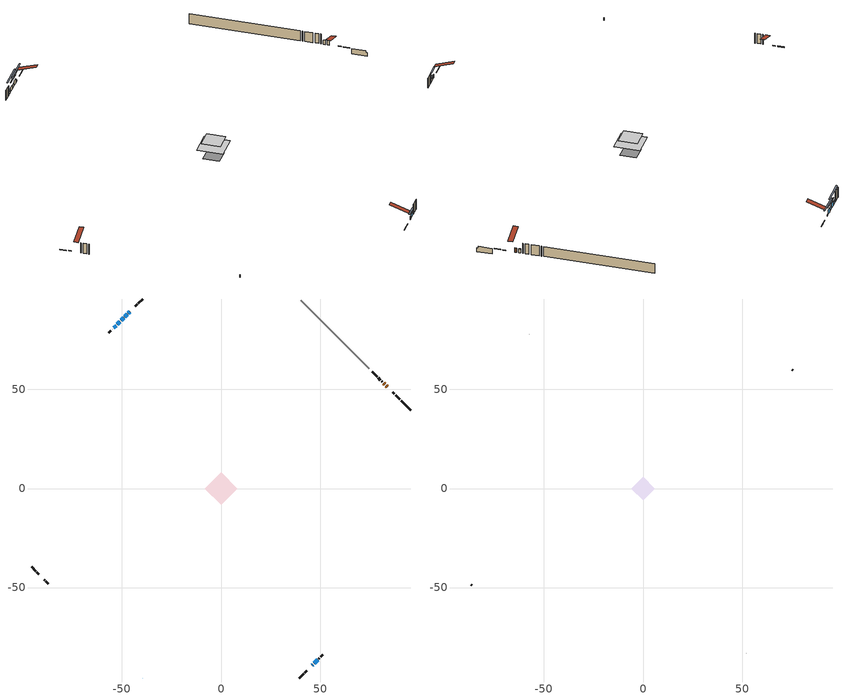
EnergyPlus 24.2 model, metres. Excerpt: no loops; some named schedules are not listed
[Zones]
conditioned space
 floor othersidecoefficients (Floor1 construction): -2.55,0 0,2.55 2.55,0 0,-2.55 z1.8
 floor adiabatic (AdiabaticFloorConstruction): -8.18,0 0,8.18 8.18,0 0,-8.18 z4.24
 floor foundation (Slab1 construction): -5.24,0 0,5.24 5.24,0 0,-5.24 z-0.88
 wall outside (RimJoist1 construction): 39.63,-95.68 41.67,-93.64 / -95.68,-39.63 -93.64,-41.67 / -39.63,95.68 -41.67,93.64 / 90.28,45.03 88.24,47.07 z1.8:2.1
 wall outside (RimJoist2 construction): 42.33,-92.98 43.22,-92.09 / -92.98,-42.33 -92.09,-43.22 / -42.33,92.98 -43.22,92.09 / 87.58,47.73 86.69,48.62 z1.8:2.1
 wall outside (AdiabaticWallConstruction 1): 83.83,51.47 83.31,52 z1.8:3.83
 wall outside (AdiabaticWallConstruction): -39.63,-95.68 -39.42,-95.68 z1.8:3.02; -46.07,89.23 -46.72,88.59 z1.8:2.41; -47.38,87.93 -48.53,86.78 z1.8:3.88; -49.18,86.12 -50.48,84.83 z1.8:3.45; -51.13,84.17 -52.36,82.95 z1.8:3.99; 46.07,-89.23 46.36,-88.94 z1.8:3.38; -53.01,82.3 -54.14,81.16 z1.8:3.07; 47.02,-88.29 48.82,-86.49 z1.8:3.27
 wall outside (Wall1 construction): 49.47,-85.83 49.68,-85.63 / -89.23,-46.07 -89.03,-46.28 / -54.8,80.51 -55.01,80.3 / 81.39,53.92 81.19,54.12 z1.8:6.68
 wall outside (Wall2 construction): 50.34,-84.97 51.4,-83.9 / -88.37,-46.94 -87.3,-48 / -55.66,79.64 -56.73,78.58 / 80.53,54.78 79.46,55.85 z1.8:6.68
 wall foundation (FoundationWall1 construction): 90.93,44.37,-0.88 90.93,44.37,1.8 95.2,40.1,1.8 95.2,40.1,0.97 95.68,39.63,0.97 95.68,39.63,-0.88
 wall othersidecoefficients (AdiabaticWallConstruction 1): 82.66,52.65 82.05,53.26 z1.8:3.83
 wall othersidecoefficients (Wall3 construction): 78.8,56.5 76.25,59.05 z1.8:6.68
 wall adiabatic (Wall5 construction): 74.8,60.51 40.29,95.02 z1.8:6.68
 window (WindowConstruction 6): -39.63,-95.68 -39.43,-95.68 z1.8:3.02
 window (WindowConstruction 7): -46.07,89.23 -46.72,88.59 z1.8:2.41
 window (WindowConstruction): -47.38,87.93 -48.53,86.78 z1.8:3.88
 window (WindowConstruction 1): -49.18,86.12 -50.48,84.83 z1.8:3.45
 window (WindowConstruction 2): -51.13,84.17 -52.36,82.95 z1.8:3.99
 window (WindowConstruction 3): 46.07,-89.23 46.36,-88.94 z1.8:3.38
 window (WindowConstruction 4): -53.01,82.3 -54.14,81.16 z1.8:3.07
 window (WindowConstruction 5): 47.02,-88.29 48.82,-86.49 z1.8:3.27
 door (Door): 83.83,51.47 83.31,51.99 z1.8:3.83
 door inside (Door 1): 82.66,52.65 82.05,53.26 z1.8:3.83
 ceiling adiabatic (AdiabaticFloorConstruction): 0,-8.18 8.18,0 0,8.18 -8.18,0 z4.24
attic - vented
 floor to conditioned space (Floor2 construction Reversed): -6.01,0 0,6.01 6.01,0 0,-6.01 z6.68
 wall outside (Wall4 construction): 52.06,-83.25 52.2,-83.1 / -86.65,-48.66 -86.5,-48.8 / -57.39,77.92 -57.53,77.78 / 75.6,59.71 75.45,59.85 z1.8:6.68
 roof outside (Roof1 construction): 45.42,-89.89,6.68 39.56,-84.04,9.44 38.02,-85.58,9.44 43.87,-91.43,6.68; -89.89,-45.42,6.68 -84.04,-39.56,9.44 -85.58,-38.02,9.44 -91.43,-43.87,6.68; -45.42,89.89,6.68 -39.56,84.04,9.44 -38.02,85.58,9.44 -43.87,91.43,6.68; 84.49,50.82,6.68 78.64,44.96,9.44 80.18,43.42,9.44 86.03,49.28,6.68
shading: -50.21,85.1 -42.59,92.72 -42.88,93.01 -50.5,85.39 z7.34; -50.29,85.02 -45.62,89.69 -45.91,89.98 -50.58,85.31 z6.37; -52.24,83.07 -47.42,87.89 -47.71,88.18 -52.53,83.36 z5.94; -55.84,79.47 -47.65,87.66 -47.94,87.95 -56.13,79.76 z8.91; 48.12,-87.18 44.31,-90.99 44.6,-91.29 48.41,-87.47 z5.87; -54.29,81.02 -52.87,82.44 -53.16,82.73 -54.58,81.31 z3.27; 48.96,-86.35 46.88,-88.43 47.17,-88.72 49.25,-86.64 z3.47
[Building]
Building 1: Terrain=Suburbs
[Site:Location]
Toronto City Centre_ON: Latitude {deg}=43.63; Longitude {deg}=-79.39; Time Zone {hr}=-5; Elevation {m}=77; Keep Site Location Information=Yes
[Site:GroundTemperature:Shallow]
5.01852, 3.26908, 3.12898, 3.95918, 7.29196, 10.6092, 13.4851, 15.3069, 15.4617, 13.9799, 11.1774, 7.9619
[Site:WaterMainsTemperature]
Calculation Method=Schedule; Temperature Schedule=mains temperature schedule
[Material] Roughness=Rough; Thermal Absorptance=0.9
Name | Thickness {m} | Conductivity {W/m-K} | Density {kg/m3} | Specific Heat {J/kg-K} | Solar Absorptance | Visible Absorptance
asphalt or fiberglass shingles | 0.00635 | 0.162714 | 1121.4 | 1465.45 | 0.4 | 0.4
ceiling loosefill ins | 0.169333 | 0.0480833 | 16.02 | 1046.75 | 0.7 | 0.7
ceiling stud and cavity | 0.1397 | 0.140171 | 65.682 | 1177.47 | 0.7 | 0.7
concrete 4.0 in. | 0.1016 | 1.803125 | 2242.8 | 837.4 | 0.7 | 0.7
concrete 8.0 in. | 0.2032 | 1.803125 | 2242.8 | 837.4 | 0.7 | 0.7
door material | 0.04445 | 0.0451087 | 512.64 | 1214.23 | 0.7 | 0.7
door material 1 | 0.04445 | 0.0493698 | 512.64 | 1214.23 | 0.7 | 0.7
exterior vertical ins | 0.0221222 | 0.029427 | 32.04 | 1214.23 | 0.7 | 0.7
floor covering | 0.0127 | 0.0433444 | 54.468 | 1339.84 | 0.6 | 0.6
floor rigid ins; rim joist rigid ins; wall rigid ins | 0.051816 | 0.029427 | 32.04 | 1214.23 | 0.7 | 0.7
floor rigid ins 1; wall rigid ins 2 | 0.512978 | 0.029427 | 32.04 | 1214.23 | 0.7 | 0.7
floor stud and cavity | 0.1397 | 0.0953694 | 92.3553 | 1139.71 | 0.7 | 0.7
floor stud and cavity 1 | 0.1397 | 1.75129 | 37.0049 | 1207.88 | 0.7 | 0.7
furniture material conditioned space 1 | 0.1524 | 0.115458 | 640.8 | 1214.23 | 0.6 | 0.6
gypsum board | 0.0127 | 0.160291 | 801 | 837.4 | 0.6 | 0.6
gypsum board 1 | 0.0127 | 0.160291 | 801 | 837.4 | 0.7 | 0.7
osb sheathing 0.5 in. | 0.0127 | 0.115458 | 512.64 | 1214.23 | 0.7 | 0.7
osb sheathing 0.75 in. | 0.01905 | 0.115458 | 512.64 | 1214.23 | 0.7 | 0.7
osb sheathing 2.0 in. | 0.0508 | 0.115458 | 512.64 | 1214.23 | 0.7 | 0.7
rim joist stud and cavity | 0.0508 | 0.035417 | 125.044 | 1163.47 | 0.6 | 0.6
rim joist stud and cavity 1 | 0.0508 | 0.337112 | 125.044 | 1163.47 | 0.6 | 0.6
slab rigid ins | 0.00186538 | 0.029427 | 32.04 | 1214.23 | 0.7 | 0.7
wall rigid ins 1 | 0.051816 | 0.029427 | 32.04 | 1214.23 | 0.4 | 0.4
wall stud and cavity | 0.1397 | 0.202915 | 139.0536 | 1170.24 | 0.7 | 0.7
wall stud and cavity 1 | 0.1397 | 0.178291 | 139.0536 | 1170.24 | 0.7 | 0.7
wall stud and cavity 2 | 0.1397 | 0.259668 | 139.0536 | 1170.24 | 0.7 | 0.7
wall stud and cavity 3 | 0.0889 | 6.9971 | 50.32683 | 1063.81 | 0.6 | 0.6
wall stud and cavity 4 | 0.1397 | 0.147595 | 139.0536 | 1170.24 | 0.7 | 0.7
wall stud and cavity 5 | 0.0889 | 0.380278 | 52.3479 | 1209.89 | 0.7 | 0.7
wall stud and cavity 6 | 0.0889 | 0.391764 | 83.0341 | 1211.67 | 0.7 | 0.7
wood siding | 0.0254 | 0.102417 | 544.68 | 1172.36 | 0.4 | 0.4
wood siding 1 | 0.00254 | 0.102417 | 544.68 | 1172.36 | 0.4 | 0.4
wood siding 2; wood siding 3; wood siding 4 | 0.0254 | 0.102417 | 544.68 | 1172.36 | 0.7 | 0.7
[WindowMaterial:SimpleGlazingSystem]
Name | U-Factor {W/m2-K} | Solar Heat Gain Coefficient
WindowMaterial | 3.3909 | 0.72
WindowMaterial 1 | 2.89067 | 0.69
WindowMaterial 2 | 4.19434 | 0.68
WindowMaterial 3 | 3.32958 | 0.45
WindowMaterial 4 | 2.907136 | 0.68
WindowMaterial 5 | 2.909975 | 0.68
WindowMaterial 6 | 3.30005 | 0.54
WindowMaterial 7 | 2.97868 | 0.61
[Construction]
AdiabaticFloorConstruction: floor stud and cavity 1, floor rigid ins 1, osb sheathing 0.75 in., floor covering
AdiabaticWallConstruction: wood siding 3, wall rigid ins 2, wall stud and cavity 5, gypsum board
AdiabaticWallConstruction 1: wood siding 4, wall rigid ins 2, wall stud and cavity 5, gypsum board
Door: door material
Door 1: door material 1
Floor1 construction: floor stud and cavity, floor rigid ins, osb sheathing 0.75 in., floor covering
Floor2 construction Reversed: gypsum board, ceiling stud and cavity, ceiling loosefill ins
FoundationWall1 construction: concrete 8.0 in., gypsum board 1
furniture construction conditioned space 1: furniture material conditioned space 1
PartitionWallConstruction: gypsum board, wall stud and cavity 6, gypsum board
RimJoist1 construction: wood siding 2, rim joist rigid ins, osb sheathing 2.0 in., rim joist stud and cavity
RimJoist2 construction: wood siding 2, rim joist rigid ins, osb sheathing 2.0 in., rim joist stud and cavity 1
Roof1 construction: asphalt or fiberglass shingles
Slab1 construction: slab rigid ins, concrete 4.0 in.
Wall1 construction: wood siding, wall rigid ins, osb sheathing 0.5 in., wall stud and cavity, gypsum board
Wall2 construction: wood siding, wall rigid ins, osb sheathing 0.5 in., wall stud and cavity 1, gypsum board
Wall3 construction: wall rigid ins 1, osb sheathing 0.5 in., wall stud and cavity 2, gypsum board
Wall4 construction: wood siding 1, wall stud and cavity 3
Wall5 construction: wall rigid ins 1, osb sheathing 0.5 in., wall stud and cavity 4, gypsum board
WindowConstruction: WindowMaterial
WindowConstruction 1: WindowMaterial 1
WindowConstruction 2: WindowMaterial 2
WindowConstruction 3: WindowMaterial 3
WindowConstruction 4: WindowMaterial 4
WindowConstruction 5: WindowMaterial 5
WindowConstruction 6: WindowMaterial 6
WindowConstruction 7: WindowMaterial 7
[Zone] Multiplier=1; Part of Total Floor Area=Yes
Name | Volume {m3}
attic - vented | 32.3605
conditioned space | 488.8
[Space]
Name | Zone | Volume {m3}
attic - vented 1 | attic - vented | 32.3605
conditioned space 1 | conditioned space | 488.8
[ZoneInfiltration:EffectiveLeakageArea]
infil attic - vented 1: Zone or Space=attic - vented 1; Schedule=Always On Discrete; Effective Air Leakage Area {cm2}=3041.68; Stack Coefficient=0.000531014; Wind Coefficient=1.55694e-05
[ZoneMixing]
whole house fan mix: Zone or Space=attic - vented; Schedule=Always On Continuous; Design Flow Rate Calculation Method=Flow/Zone; Design Flow Rate {m3/s}=0; Source Zone or Space=conditioned space
[SurfaceProperty:OtherSideCoefficients]
other non-freezing space: Combined Convective/Radiative Film Coefficient {W/m2-K}=8.35; Constant Temperature Coefficient=1; External Dry-Bulb Temperature Coefficient=0; Ground Temperature Coefficient=0; Wind Speed Coefficient=0; Zone Air Temperature Coefficient=0; Constant Temperature Schedule=other non-freezing space; Previous Other Side Temperature Coefficient=0
[SurfaceProperty:ExposedFoundationPerimeter]
Slab1: Exposed Perimeter Calculation Method=TotalExposedPerimeter; Total Exposed Perimeter {m}=6.70901
[InternalMass] Zone or ZoneList=conditioned space; Space or SpaceList=conditioned space 1
Name | Construction | Surface Area {m2}
furniture mass conditioned space 1 | furniture construction conditioned space 1 | 80.6159
partition wall mass | PartitionWallConstruction | 201.54
[Lights]
interior lighting: Zone or ZoneList or Space or SpaceList=conditioned space 1; Schedule=interior lighting schedule; Design Level Calculation Method=LightingLevel; Lighting Level {W}=343.2; Return Air Fraction=0; Fraction Radiant=0.6; Fraction Visible=0.2; Fraction Replaceable=1
[People]
occupants: Zone or ZoneList or Space or SpaceList=conditioned space 1; Number of People Schedule=occupants schedule; Number of People Calculation Method=People; Number of People=3; Fraction Radiant=0.314171; Sensible Heat Fraction=0.56303; Activity Level Schedule=occupants activity schedule; Carbon Dioxide Generation Rate {m3/s-W}=0; Enable ASHRAE 55 Comfort Warnings=No; Mean Radiant Temperature Calculation Type=EnclosureAveraged
[ElectricEquipment] Zone or ZoneList or Space or SpaceList=conditioned space 1; Design Level Calculation Method=EquipmentLevel
Name | Schedule | Design Level {W} | Fraction Latent | Fraction Radiant | Fraction Lost
clothes dryer | clothes dryer schedule | 140.772 | 0.015 | 0.081 | 0.85
clothes washer | clothes washer schedule | 32.1985 | 0.03 | 0.162 | 0.7
cooking range | cooking range schedule | 208.969 | 0.08 | 0.432 | 0.2
dishwasher | dishwasher schedule | 66.8632 | 0.3 | 0.18 | 0.4
fridge | fridge schedule | 72.9452 | 0 | 0.6 | 0
mech vent bath fan 0 | mech vent bath fan 0 schedule | 50.2 | 0 | 0 | 1
mech vent bath fan 1 | mech vent bath fan 1 schedule | 50.2 | 0 | 0 | 1
mech vent house fan | mech vent house fan schedule | 0 | 0 | 0 | 1
mech vent house fan cfis | mech vent house fan cfis schedule | 0 | 0 | 0 | 0
mech vent range fan 0 | mech vent range fan 0 schedule | 57 | 0 | 0 | 1
misc plug loads | misc plug loads schedule | 494.7 | 0.045 | 0.513 | 0.1
whole house fan | Always On Discrete | 0 | 0 | 0 | 1
[OtherEquipment] Zone or ZoneList or Space or SpaceList=conditioned space 1; Design Level Calculation Method=EquipmentLevel
Name | Fuel Type | Schedule | Design Level {W} | Fraction Latent | Fraction Radiant | Fraction Lost
clothes dryer 1 | Electricity | clothes dryer schedule | 0 | 0.015 | 0.081 | 0.85
cooking range 1 | Electricity | cooking range schedule | 0 | 0.08 | 0.432 | 0.2
general water use latent | None | general water use schedule | 59.3978 | 1 | 0 | 0
general water use sensible | None | general water use schedule | -58.539 | 0 | 0.6 | 0
mech vent house fan latent load | None | Always On Discrete | 0 | 1 | 0 | 0
mech vent house fan sensible load | None | Always On Discrete | 0 | 0 | 0 | 0
water heater energy adjustment1 | NaturalGas | Always On Discrete | 0.01 | 0 | 0 | 1
[ZoneInfiltration:DesignFlowRate] Zone or ZoneList or Space or SpaceList=conditioned space 1; Schedule=Always On Discrete; Design Flow Rate Calculation Method=Flow/Zone; Design Flow Rate {m3/s}=0
infil flow; natural vent flow; whole house fan flow
[Foundation:Kiva]
Foundation Kiva 1: Initial Indoor Air Temperature {C}=18; Wall Height Above Grade {m}=1.80003; Wall Depth Below Slab {m}=0.2032; Custom Block Material Name 1=exterior vertical ins; Custom Block Depth 1 {m}=2.68001; Custom Block X Position 1 {m}=0.2159; Custom Block Z Position 1 {m}=0
[Foundation:Kiva:Settings]
Soil Conductivity {W/m-K}=0.849921; Soil Density {kg/m3}=1842.3; Soil Specific Heat {J/kg-K}=418.7; Ground Solar Absorptivity=0.9; Ground Thermal Absorptivity=0.9; Ground Surface Roughness {m}=0.03; Far-Field Width {m}=40; Deep-Ground Boundary Condition=ZeroFlux; Deep-Ground Depth {m}=40; Minimum Cell Dimension {m}=0.2; Maximum Cell Growth Coefficient=3; Simulation Timestep=Timestep
[Exterior:Lights]
exterior lighting: Schedule=exterior lighting schedule; Design Level {W}=75.6
[Schedule:Constant]
Name | Hourly Value
Always On Continuous; mech vent house fan schedule; mech vent house fan cfis schedule; Always On Discrete | 1
other non-freezing space; fridge schedule | 0
occupants activity schedule | 117.228
[Schedule:Week:Daily]
interior lighting schedule Week Rule - Jan1-Jan27: interior lighting schedule day, interior lighting schedule day, interior lighting schedule day, interior lighting schedule day, interior lighting schedule day, interior lighting schedule day, interior lighting schedule day, interior lighting schedule default day, interior lighting schedule default day, interior lighting schedule default day, interior lighting schedule default day, interior lighting schedule default day
interior lighting schedule Week Rule - Jan28-Feb3: interior lighting schedule day, interior lighting schedule day, interior lighting schedule day, interior lighting schedule day, interior lighting schedule day 1, interior lighting schedule day 1, interior lighting schedule day 1, interior lighting schedule default day, interior lighting schedule default day, interior lighting schedule default day, interior lighting schedule default day, interior lighting schedule default day
interior lighting schedule Week Rule - Feb4-Feb24: interior lighting schedule day 1, interior lighting schedule day 1, interior lighting schedule day 1, interior lighting schedule day 1, interior lighting schedule day 1, interior lighting schedule day 1, interior lighting schedule day 1, interior lighting schedule default day, interior lighting schedule default day, interior lighting schedule default day, interior lighting schedule default day, interior lighting schedule default day
interior lighting schedule Week Rule - Feb25-Mar3: interior lighting schedule day 1, interior lighting schedule day 1, interior lighting schedule day 1, interior lighting schedule day 1, interior lighting schedule day 2, interior lighting schedule day 2, interior lighting schedule day 2, interior lighting schedule default day, interior lighting schedule default day, interior lighting schedule default day, interior lighting schedule default day, interior lighting schedule default day
interior lighting schedule Week Rule - Mar4-Mar31: interior lighting schedule day 2, interior lighting schedule day 2, interior lighting schedule day 2, interior lighting schedule day 2, interior lighting schedule day 2, interior lighting schedule day 2, interior lighting schedule day 2, interior lighting schedule default day, interior lighting schedule default day, interior lighting schedule default day, interior lighting schedule default day, interior lighting schedule default day
interior lighting schedule Week Rule - Apr1-Apr28: interior lighting schedule day 3, interior lighting schedule day 3, interior lighting schedule day 3, interior lighting schedule day 3, interior lighting schedule day 3, interior lighting schedule day 3, interior lighting schedule day 3, interior lighting schedule default day, interior lighting schedule default day, interior lighting schedule default day, interior lighting schedule default day, interior lighting schedule default day
interior lighting schedule Week Rule - Apr29-May5: interior lighting schedule day 3, interior lighting schedule day 3, interior lighting schedule day 4, interior lighting schedule day 4, interior lighting schedule day 4, interior lighting schedule day 4, interior lighting schedule day 4, interior lighting schedule default day, interior lighting schedule default day, interior lighting schedule default day, interior lighting schedule default day, interior lighting schedule default day
interior lighting schedule Week Rule - May6-May26: interior lighting schedule day 4, interior lighting schedule day 4, interior lighting schedule day 4, interior lighting schedule day 4, interior lighting schedule day 4, interior lighting schedule day 4, interior lighting schedule day 4, interior lighting schedule default day, interior lighting schedule default day, interior lighting schedule default day, interior lighting schedule default day, interior lighting schedule default day
interior lighting schedule Week Rule - May27-Jun2: interior lighting schedule day 4, interior lighting schedule day 4, interior lighting schedule day 4, interior lighting schedule day 4, interior lighting schedule day 4, interior lighting schedule day 5, interior lighting schedule day 5, interior lighting schedule default day, interior lighting schedule default day, interior lighting schedule default day, interior lighting schedule default day, interior lighting schedule default day
interior lighting schedule Week Rule - Jun3-Jun30: interior lighting schedule day 5, interior lighting schedule day 5, interior lighting schedule day 5, interior lighting schedule day 5, interior lighting schedule day 5, interior lighting schedule day 5, interior lighting schedule day 5, interior lighting schedule default day, interior lighting schedule default day, interior lighting schedule default day, interior lighting schedule default day, interior lighting schedule default day
interior lighting schedule Week Rule - Jul1-Jul28: interior lighting schedule day 6, interior lighting schedule day 6, interior lighting schedule day 6, interior lighting schedule day 6, interior lighting schedule day 6, interior lighting schedule day 6, interior lighting schedule day 6, interior lighting schedule default day, interior lighting schedule default day, interior lighting schedule default day, interior lighting schedule default day, interior lighting schedule default day
interior lighting schedule Week Rule - Jul29-Aug4: interior lighting schedule day 6, interior lighting schedule day 6, interior lighting schedule day 6, interior lighting schedule day 7, interior lighting schedule day 7, interior lighting schedule day 7, interior lighting schedule day 7, interior lighting schedule default day, interior lighting schedule default day, interior lighting schedule default day, interior lighting schedule default day, interior lighting schedule default day
interior lighting schedule Week Rule - Aug5-Aug25: interior lighting schedule day 7, interior lighting schedule day 7, interior lighting schedule day 7, interior lighting schedule day 7, interior lighting schedule day 7, interior lighting schedule day 7, interior lighting schedule day 7, interior lighting schedule default day, interior lighting schedule default day, interior lighting schedule default day, interior lighting schedule default day, interior lighting schedule default day
interior lighting schedule Week Rule - Aug26-Sep1: interior lighting schedule day 7, interior lighting schedule day 7, interior lighting schedule day 7, interior lighting schedule day 7, interior lighting schedule day 7, interior lighting schedule day 7, interior lighting schedule day 8, interior lighting schedule default day, interior lighting schedule default day, interior lighting schedule default day, interior lighting schedule default day, interior lighting schedule default day
interior lighting schedule Week Rule - Sep2-Sep29: interior lighting schedule day 8, interior lighting schedule day 8, interior lighting schedule day 8, interior lighting schedule day 8, interior lighting schedule day 8, interior lighting schedule day 8, interior lighting schedule day 8, interior lighting schedule default day, interior lighting schedule default day, interior lighting schedule default day, interior lighting schedule default day, interior lighting schedule default day
interior lighting schedule Week Rule - Sep30-Oct6: interior lighting schedule day 8, interior lighting schedule day 9, interior lighting schedule day 9, interior lighting schedule day 9, interior lighting schedule day 9, interior lighting schedule day 9, interior lighting schedule day 9, interior lighting schedule default day, interior lighting schedule default day, interior lighting schedule default day, interior lighting schedule default day, interior lighting schedule default day
interior lighting schedule Week Rule - Oct7-Oct27: interior lighting schedule day 9, interior lighting schedule day 9, interior lighting schedule day 9, interior lighting schedule day 9, interior lighting schedule day 9, interior lighting schedule day 9, interior lighting schedule day 9, interior lighting schedule default day, interior lighting schedule default day, interior lighting schedule default day, interior lighting schedule default day, interior lighting schedule default day
interior lighting schedule Week Rule - Oct28-Nov3: interior lighting schedule day 9, interior lighting schedule day 9, interior lighting schedule day 9, interior lighting schedule day 9, interior lighting schedule day 10, interior lighting schedule day 10, interior lighting schedule day 10, interior lighting schedule default day, interior lighting schedule default day, interior lighting schedule default day, interior lighting schedule default day, interior lighting schedule default day
interior lighting schedule Week Rule - Nov4-Nov24: interior lighting schedule day 10, interior lighting schedule day 10, interior lighting schedule day 10, interior lighting schedule day 10, interior lighting schedule day 10, interior lighting schedule day 10, interior lighting schedule day 10, interior lighting schedule default day, interior lighting schedule default day, interior lighting schedule default day, interior lighting schedule default day, interior lighting schedule default day
interior lighting schedule Week Rule - Nov25-Dec1: interior lighting schedule day 10, interior lighting schedule day 10, interior lighting schedule day 10, interior lighting schedule day 10, interior lighting schedule day 10, interior lighting schedule day 10, interior lighting schedule day 11, interior lighting schedule default day, interior lighting schedule default day, interior lighting schedule default day, interior lighting schedule default day, interior lighting schedule default day
interior lighting schedule Week Rule - Dec2-Dec31: interior lighting schedule day 11, interior lighting schedule day 11, interior lighting schedule day 11, interior lighting schedule day 11, interior lighting schedule day 11, interior lighting schedule day 11, interior lighting schedule day 11, interior lighting schedule default day, interior lighting schedule default day, interior lighting schedule default day, interior lighting schedule default day, interior lighting schedule default day
occupants schedule Week Rule - Jan1-Dec31: occupants schedule day, occupants schedule day, occupants schedule day, occupants schedule day, occupants schedule day, occupants schedule day, occupants schedule day, occupants schedule default day, occupants schedule default day, occupants schedule default day, occupants schedule default day, occupants schedule default day
clothes dryer schedule Week Rule - Jan1-Dec31: clothes dryer schedule day, clothes dryer schedule day, clothes dryer schedule day, clothes dryer schedule day, clothes dryer schedule day, clothes dryer schedule day, clothes dryer schedule day, clothes dryer schedule default day, clothes dryer schedule default day, clothes dryer schedule default day, clothes dryer schedule default day, clothes dryer schedule default day
clothes washer schedule Week Rule - Jan1-Dec31: clothes washer schedule day, clothes washer schedule day, clothes washer schedule day, clothes washer schedule day, clothes washer schedule day, clothes washer schedule day, clothes washer schedule day, clothes washer schedule default day, clothes washer schedule default day, clothes washer schedule default day, clothes washer schedule default day, clothes washer schedule default day
cooking range schedule Week Rule - Jan1-Dec31: cooking range schedule day, cooking range schedule day, cooking range schedule day, cooking range schedule day, cooking range schedule day, cooking range schedule day, cooking range schedule day, cooking range schedule default day, cooking range schedule default day, cooking range schedule default day, cooking range schedule default day, cooking range schedule default day
dishwasher schedule Week Rule - Jan1-Dec31: dishwasher schedule day, dishwasher schedule day, dishwasher schedule day, dishwasher schedule day, dishwasher schedule day, dishwasher schedule day, dishwasher schedule day, dishwasher schedule default day, dishwasher schedule default day, dishwasher schedule default day, dishwasher schedule default day, dishwasher schedule default day
mech vent bath fan 0 schedule Week Rule - Jan1-Dec31: mech vent bath fan 0 schedule day, mech vent bath fan 0 schedule day, mech vent bath fan 0 schedule day, mech vent bath fan 0 schedule day, mech vent bath fan 0 schedule day, mech vent bath fan 0 schedule day, mech vent bath fan 0 schedule day, mech vent bath fan 0 schedule default day, mech vent bath fan 0 schedule default day, mech vent bath fan 0 schedule default day, mech vent bath fan 0 schedule default day, mech vent bath fan 0 schedule default day
mech vent bath fan 1 schedule Week Rule - Jan1-Dec31: mech vent bath fan 1 schedule day, mech vent bath fan 1 schedule day, mech vent bath fan 1 schedule day, mech vent bath fan 1 schedule day, mech vent bath fan 1 schedule day, mech vent bath fan 1 schedule day, mech vent bath fan 1 schedule day, mech vent bath fan 1 schedule default day, mech vent bath fan 1 schedule default day, mech vent bath fan 1 schedule default day, mech vent bath fan 1 schedule default day, mech vent bath fan 1 schedule default day
mech vent range fan 0 schedule Week Rule - Jan1-Dec31: mech vent range fan 0 schedule day, mech vent range fan 0 schedule day, mech vent range fan 0 schedule day, mech vent range fan 0 schedule day, mech vent range fan 0 schedule day, mech vent range fan 0 schedule day, mech vent range fan 0 schedule day, mech vent range fan 0 schedule default day, mech vent range fan 0 schedule default day, mech vent range fan 0 schedule default day, mech vent range fan 0 schedule default day, mech vent range fan 0 schedule default day
misc plug loads schedule Week Rule - Jan1-Dec31: misc plug loads schedule day, misc plug loads schedule day, misc plug loads schedule day, misc plug loads schedule day, misc plug loads schedule day, misc plug loads schedule day, misc plug loads schedule day, misc plug loads schedule default day, misc plug loads schedule default day, misc plug loads schedule default day, misc plug loads schedule default day, misc plug loads schedule default day
general water use schedule Week Rule - Jan1-Dec31: general water use schedule day, general water use schedule day, general water use schedule day, general water use schedule day, general water use schedule day, general water use schedule day, general water use schedule day, general water use schedule default day, general water use schedule default day, general water use schedule default day, general water use schedule default day, general water use schedule default day
exterior lighting schedule Week Rule - Jan1-Jan27: exterior lighting schedule day, exterior lighting schedule day, exterior lighting schedule day, exterior lighting schedule day, exterior lighting schedule day, exterior lighting schedule day, exterior lighting schedule day, exterior lighting schedule default day, exterior lighting schedule default day, exterior lighting schedule default day, exterior lighting schedule default day, exterior lighting schedule default day
exterior lighting schedule Week Rule - Jan28-Feb3: exterior lighting schedule day, exterior lighting schedule day, exterior lighting schedule day, exterior lighting schedule day, exterior lighting schedule day 1, exterior lighting schedule day 1, exterior lighting schedule day 1, exterior lighting schedule default day, exterior lighting schedule default day, exterior lighting schedule default day, exterior lighting schedule default day, exterior lighting schedule default day
exterior lighting schedule Week Rule - Feb4-Feb24: exterior lighting schedule day 1, exterior lighting schedule day 1, exterior lighting schedule day 1, exterior lighting schedule day 1, exterior lighting schedule day 1, exterior lighting schedule day 1, exterior lighting schedule day 1, exterior lighting schedule default day, exterior lighting schedule default day, exterior lighting schedule default day, exterior lighting schedule default day, exterior lighting schedule default day
exterior lighting schedule Week Rule - Feb25-Mar3: exterior lighting schedule day 1, exterior lighting schedule day 1, exterior lighting schedule day 1, exterior lighting schedule day 1, exterior lighting schedule day 2, exterior lighting schedule day 2, exterior lighting schedule day 2, exterior lighting schedule default day, exterior lighting schedule default day, exterior lighting schedule default day, exterior lighting schedule default day, exterior lighting schedule default day
exterior lighting schedule Week Rule - Mar4-Mar31: exterior lighting schedule day 2, exterior lighting schedule day 2, exterior lighting schedule day 2, exterior lighting schedule day 2, exterior lighting schedule day 2, exterior lighting schedule day 2, exterior lighting schedule day 2, exterior lighting schedule default day, exterior lighting schedule default day, exterior lighting schedule default day, exterior lighting schedule default day, exterior lighting schedule default day
exterior lighting schedule Week Rule - Apr1-Apr28: exterior lighting schedule day 3, exterior lighting schedule day 3, exterior lighting schedule day 3, exterior lighting schedule day 3, exterior lighting schedule day 3, exterior lighting schedule day 3, exterior lighting schedule day 3, exterior lighting schedule default day, exterior lighting schedule default day, exterior lighting schedule default day, exterior lighting schedule default day, exterior lighting schedule default day
exterior lighting schedule Week Rule - Apr29-May5: exterior lighting schedule day 3, exterior lighting schedule day 3, exterior lighting schedule day 4, exterior lighting schedule day 4, exterior lighting schedule day 4, exterior lighting schedule day 4, exterior lighting schedule day 4, exterior lighting schedule default day, exterior lighting schedule default day, exterior lighting schedule default day, exterior lighting schedule default day, exterior lighting schedule default day
exterior lighting schedule Week Rule - May6-May26: exterior lighting schedule day 4, exterior lighting schedule day 4, exterior lighting schedule day 4, exterior lighting schedule day 4, exterior lighting schedule day 4, exterior lighting schedule day 4, exterior lighting schedule day 4, exterior lighting schedule default day, exterior lighting schedule default day, exterior lighting schedule default day, exterior lighting schedule default day, exterior lighting schedule default day
exterior lighting schedule Week Rule - May27-Jun2: exterior lighting schedule day 4, exterior lighting schedule day 4, exterior lighting schedule day 4, exterior lighting schedule day 4, exterior lighting schedule day 4, exterior lighting schedule day 5, exterior lighting schedule day 5, exterior lighting schedule default day, exterior lighting schedule default day, exterior lighting schedule default day, exterior lighting schedule default day, exterior lighting schedule default day
exterior lighting schedule Week Rule - Jun3-Jun30: exterior lighting schedule day 5, exterior lighting schedule day 5, exterior lighting schedule day 5, exterior lighting schedule day 5, exterior lighting schedule day 5, exterior lighting schedule day 5, exterior lighting schedule day 5, exterior lighting schedule default day, exterior lighting schedule default day, exterior lighting schedule default day, exterior lighting schedule default day, exterior lighting schedule default day
exterior lighting schedule Week Rule - Jul1-Jul28: exterior lighting schedule day 6, exterior lighting schedule day 6, exterior lighting schedule day 6, exterior lighting schedule day 6, exterior lighting schedule day 6, exterior lighting schedule day 6, exterior lighting schedule day 6, exterior lighting schedule default day, exterior lighting schedule default day, exterior lighting schedule default day, exterior lighting schedule default day, exterior lighting schedule default day
exterior lighting schedule Week Rule - Jul29-Aug4: exterior lighting schedule day 6, exterior lighting schedule day 6, exterior lighting schedule day 6, exterior lighting schedule day 7, exterior lighting schedule day 7, exterior lighting schedule day 7, exterior lighting schedule day 7, exterior lighting schedule default day, exterior lighting schedule default day, exterior lighting schedule default day, exterior lighting schedule default day, exterior lighting schedule default day
exterior lighting schedule Week Rule - Aug5-Aug25: exterior lighting schedule day 7, exterior lighting schedule day 7, exterior lighting schedule day 7, exterior lighting schedule day 7, exterior lighting schedule day 7, exterior lighting schedule day 7, exterior lighting schedule day 7, exterior lighting schedule default day, exterior lighting schedule default day, exterior lighting schedule default day, exterior lighting schedule default day, exterior lighting schedule default day
[Schedule:Year]
interior lighting schedule: interior lighting schedule Week Rule - Jan1-Jan27, 1, 1, 1, 27, interior lighting schedule Week Rule - Jan28-Feb3, 1, 28, 2, 3, interior lighting schedule Week Rule - Feb4-Feb24, 2, 4, 2, 24, interior lighting schedule Week Rule - Feb25-Mar3, 2, 25, 3, 3, interior lighting schedule Week Rule - Mar4-Mar31, 3, 4, 3, 31, interior lighting schedule Week Rule - Apr1-Apr28, 4, 1, 4, 28, interior lighting schedule Week Rule - Apr29-May5, 4, 29, 5, 5, interior lighting schedule Week Rule - May6-May26, 5, 6, 5, 26, interior lighting schedule Week Rule - May27-Jun2, 5, 27, 6, 2, interior lighting schedule Week Rule - Jun3-Jun30, 6, 3, 6, 30, interior lighting schedule Week Rule - Jul1-Jul28, 7, 1, 7, 28, interior lighting schedule Week Rule - Jul29-Aug4, 7, 29, 8, 4, interior lighting schedule Week Rule - Aug5-Aug25, 8, 5, 8, 25, interior lighting schedule Week Rule - Aug26-Sep1, 8, 26, 9, 1, interior lighting schedule Week Rule - Sep2-Sep29, 9, 2, 9, 29, interior lighting schedule Week Rule - Sep30-Oct6, 9, 30, 10, 6, interior lighting schedule Week Rule - Oct7-Oct27, 10, 7, 10, 27, interior lighting schedule Week Rule - Oct28-Nov3, 10, 28, 11, 3, interior lighting schedule Week Rule - Nov4-Nov24, 11, 4, 11, 24, interior lighting schedule Week Rule - Nov25-Dec1, 11, 25, 12, 1, interior lighting schedule Week Rule - Dec2-Dec31, 12, 2, 12, 31
occupants schedule: occupants schedule Week Rule - Jan1-Dec31, 1, 1, 12, 31
clothes dryer schedule: clothes dryer schedule Week Rule - Jan1-Dec31, 1, 1, 12, 31
clothes washer schedule: clothes washer schedule Week Rule - Jan1-Dec31, 1, 1, 12, 31
cooking range schedule: cooking range schedule Week Rule - Jan1-Dec31, 1, 1, 12, 31
dishwasher schedule: dishwasher schedule Week Rule - Jan1-Dec31, 1, 1, 12, 31
mech vent bath fan 0 schedule: mech vent bath fan 0 schedule Week Rule - Jan1-Dec31, 1, 1, 12, 31
mech vent bath fan 1 schedule: mech vent bath fan 1 schedule Week Rule - Jan1-Dec31, 1, 1, 12, 31
mech vent range fan 0 schedule: mech vent range fan 0 schedule Week Rule - Jan1-Dec31, 1, 1, 12, 31
misc plug loads schedule: misc plug loads schedule Week Rule - Jan1-Dec31, 1, 1, 12, 31
general water use schedule: general water use schedule Week Rule - Jan1-Dec31, 1, 1, 12, 31
exterior lighting schedule: exterior lighting schedule Week Rule - Jan1-Jan27, 1, 1, 1, 27, exterior lighting schedule Week Rule - Jan28-Feb3, 1, 28, 2, 3, exterior lighting schedule Week Rule - Feb4-Feb24, 2, 4, 2, 24, exterior lighting schedule Week Rule - Feb25-Mar3, 2, 25, 3, 3, exterior lighting schedule Week Rule - Mar4-Mar31, 3, 4, 3, 31, exterior lighting schedule Week Rule - Apr1-Apr28, 4, 1, 4, 28, exterior lighting schedule Week Rule - Apr29-May5, 4, 29, 5, 5, exterior lighting schedule Week Rule - May6-May26, 5, 6, 5, 26, exterior lighting schedule Week Rule - May27-Jun2, 5, 27, 6, 2, exterior lighting schedule Week Rule - Jun3-Jun30, 6, 3, 6, 30, exterior lighting schedule Week Rule - Jul1-Jul28, 7, 1, 7, 28, exterior lighting schedule Week Rule - Jul29-Aug4, 7, 29, 8, 4, exterior lighting schedule Week Rule - Aug5-Aug25, 8, 5, 8, 25, exterior lighting schedule Week Rule - Aug26-Sep1, 8, 26, 9, 1, exterior lighting schedule Week Rule - Sep2-Sep29, 9, 2, 9, 29, exterior lighting schedule Week Rule - Sep30-Oct6, 9, 30, 10, 6, exterior lighting schedule Week Rule - Oct7-Oct27, 10, 7, 10, 27, exterior lighting schedule Week Rule - Oct28-Nov3, 10, 28, 11, 3, exterior lighting schedule Week Rule - Nov4-Nov24, 11, 4, 11, 24, exterior lighting schedule Week Rule - Nov25-Dec1, 11, 25, 12, 1, exterior lighting schedule Week Rule - Dec2-Dec31, 12, 2, 12, 31
[Schedule:Compact]
mains temperature schedule: Through: 01/01, For: AllDays, Until: 24:00, 8.80333, Through: 01/02, For: AllDays, Until: 24:00, 8.74333, Through: 01/03, For: AllDays, Until: 24:00, 8.68389, Through: 01/04, For: AllDays, Until: 24:00, 8.62611, Through: 01/05, For: AllDays, Until: 24:00, 8.56944, Through: 01/06, For: AllDays, Until: 24:00, 8.51389, Through: 01/07, For: AllDays, Until: 24:00, 8.45944, Through: 01/08, For: AllDays, Until: 24:00, 8.40611, Through: 01/09, For: AllDays, Until: 24:00, 8.35389, Through: 01/10, For: AllDays, Until: 24:00, 8.30278, Through: 01/11, For: AllDays, Until: 24:00, 8.25333, Through: 01/12, For: AllDays, Until: 24:00, 8.205, Through: 01/13, For: AllDays, Until: 24:00, 8.15778, Through: 01/14, For: AllDays, Until: 24:00, 8.11222, Through: 01/15, For: AllDays, Until: 24:00, 8.06778, Through: 01/16, For: AllDays, Until: 24:00, 8.02444, Through: 01/17, For: AllDays, Until: 24:00, 7.98222, Through: 01/18, For: AllDays, Until: 24:00, 7.94167, Through: 01/19, For: AllDays, Until: 24:00, 7.90222, Through: 01/20, For: AllDays, Until: 24:00, 7.86444, Through: 01/21, For: AllDays, Until: 24:00, 7.82778, Through: 01/22, For: AllDays, Until: 24:00, 7.79278, Through: 01/23, For: AllDays, Until: 24:00, 7.75889, Through: 01/24, For: AllDays, Until: 24:00, 7.72667, Through: 01/25, For: AllDays, Until: 24:00, 7.69556, Through: 01/26, For: AllDays, Until: 24:00, 7.66611, Through: 01/27, For: AllDays, Until: 24:00, 7.63778, Through: 01/28, For: AllDays, Until: 24:00, 7.61111, Through: 01/29, For: AllDays, Until: 24:00, 7.58556, Through: 01/30, For: AllDays, Until: 24:00, 7.56167, Through: 01/31, For: AllDays, Until: 24:00, 7.53944, Through: 02/01, For: AllDays, Until: 24:00, 7.51833, Through: 02/02, For: AllDays, Until: 24:00, 7.49889, Through: 02/03, For: AllDays, Until: 24:00, 7.48111, Through: 02/04, For: AllDays, Until: 24:00, 7.46444, Through: 02/05, For: AllDays, Until: 24:00, 7.44944, Through: 02/06, For: AllDays, Until: 24:00, 7.43556, Through: 02/07, For: AllDays, Until: 24:00, 7.42333, Through: 02/08, For: AllDays, Until: 24:00, 7.41278, Through: 02/09, For: AllDays, Until: 24:00, 7.40389, Through: 02/10, For: AllDays, Until: 24:00, 7.39611, Through: 02/11, For: AllDays, Until: 24:00, 7.39, Through: 02/12, For: AllDays, Until: 24:00, 7.38556, Through: 02/13, For: AllDays, Until: 24:00, 7.38222, Through: 02/14, For: AllDays, Until: 24:00, 7.38056, Through: 02/15, For: AllDays, Until: 24:00, 7.38056, Through: 02/16, For: AllDays, Until: 24:00, 7.38222, Through: 02/17, For: AllDays, Until: 24:00, 7.385, Through: 02/18, For: AllDays, Until: 24:00, 7.38944, Through: 02/19, For: AllDays, Until: 24:00, 7.395, Through: 02/20, For: AllDays, Until: 24:00, 7.40278, Through: 02/21, For: AllDays, Until: 24:00, 7.41167, Through: 02/22, For: AllDays, Until: 24:00, 7.42222, Through: 02/23, For: AllDays, Until: 24:00, 7.43389, Through: 02/24, For: AllDays, Until: 24:00, 7.44722, Through: 02/25, For: AllDays, Until: 24:00, 7.46222, Through: 02/26, For: AllDays, Until: 24:00, 7.47833, Through: 02/27, For: AllDays, Until: 24:00, 7.49611, Through: 02/28, For: AllDays, Until: 24:00, 7.51556, Through: 03/01, For: AllDays, Until: 24:00, 7.53667, Through: 03/02, For: AllDays, Until: 24:00, 7.55889, Through: 03/03, For: AllDays, Until: 24:00, 7.58222, Through: 03/04, For: AllDays, Until: 24:00, 7.60722, Through: 03/05, For: AllDays, Until: 24:00, 7.63389, Through: 03/06, For: AllDays, Until: 24:00, 7.66222, Through: 03/07, For: AllDays, Until: 24:00, 7.69111, Through: 03/08, For: AllDays, Until: 24:00, 7.72222, Through: 03/09, For: AllDays, Until: 24:00, 7.75444, Through: 03/10, For: AllDays, Until: 24:00, 7.78778, Through: 03/11, For: AllDays, Until: 24:00, 7.82278, Through: 03/12, For: AllDays, Until: 24:00, 7.85944, Through: 03/13, For: AllDays, Until: 24:00, 7.89722, Through: 03/14, For: AllDays, Until: 24:00, 7.93611, Through: 03/15, For: AllDays, Until: 24:00, 7.97667, Through: 03/16, For: AllDays, Until: 24:00, 8.01833, Through: 03/17, For: AllDays, Until: 24:00, 8.06167, Through: 03/18, For: AllDays, Until: 24:00, 8.10611, Through: 03/19, For: AllDays, Until: 24:00, 8.15167, Through: 03/20, For: AllDays, Until: 24:00, 8.19833, Through: 03/21, For: AllDays, Until: 24:00, 8.24667, Through: 03/22, For: AllDays, Until: 24:00, 8.29611, Through: 03/23, For: AllDays, Until: 24:00, 8.34667, Through: 03/24, For: AllDays, Until: 24:00, 8.39889, Through: 03/25, For: AllDays, Until: 24:00, 8.45167, Through: 03/26, For: AllDays, Until: 24:00, 8.50611, Through: 03/27, For: AllDays, Until: 24:00, 8.56167, Through: 03/28, For: AllDays, Until: 24:00, 8.61833, Through: 03/29, For: AllDays, Until: 24:00, 8.67611, Through: 03/30, For: AllDays, Until: 24:00, 8.735, Through: 03/31, For: AllDays, Until: 24:00, 8.795, Through: 04/01, For: AllDays, Until: 24:00, 8.85611, Through: 04/02, For: AllDays, Until: 24:00, 8.91833, Through: 04/03, For: AllDays, Until: 24:00, 8.98167, Through: 04/04, For: AllDays, Until: 24:00, 9.04556, Through: 04/05, For: AllDays, Until: 24:00, 9.11111, Through: 04/06, For: AllDays, Until: 24:00, 9.17722, Through: 04/07, For: AllDays, Until: 24:00, 9.24444, Through: 04/08, For: AllDays, Until: 24:00, 9.31222, Through: 04/09, For: AllDays, Until: 24:00, 9.38167, Through: 04/10, For: AllDays, Until: 24:00, 9.45167, Through: 04/11, For: AllDays, Until: 24:00, 9.52222, Through: 04/12, For: AllDays, Until: 24:00, 9.59444, Through: 04/13, For: AllDays, Until: 24:00, 9.66667, Through: 04/14, For: AllDays, Until: 24:00, 9.74, Through: 04/15, For: AllDays, Until: 24:00, 9.81444, Through: 04/16, For: AllDays, Until: 24:00, 9.88944, Through: 04/17, For: AllDays, Until: 24:00, 9.96556, Through: 04/18, For: AllDays, Until: 24:00, 10.0417, Through: 04/19, For: AllDays, Until: 24:00, 10.1189, Through: 04/20, For: AllDays, Until: 24:00, 10.1972, Through: 04/21, For: AllDays, Until: 24:00, 10.2756, Through: 04/22, For: AllDays, Until: 24:00, 10.355, Through: 04/23, For: AllDays, Until: 24:00, 10.435, Through: 04/24, For: AllDays, Until: 24:00, 10.515, Through: 04/25, For: AllDays, Until: 24:00, 10.5961, Through: 04/26, For: AllDays, Until: 24:00, 10.6778, Through: 04/27, For: AllDays, Until: 24:00, 10.76, Through: 04/28, For: AllDays, Until: 24:00, 10.8428, Through: 04/29, For: AllDays, Until: 24:00, 10.9261, Through: 04/30, For: AllDays, Until: 24:00, 11.0094, Through: 05/01, For: AllDays, Until: 24:00, 11.0933, Through: 05/02, For: AllDays, Until: 24:00, 11.1778, Through: 05/03, For: AllDays, Until: 24:00, 11.2628, Through: 05/04, For: AllDays, Until: 24:00, 11.3478, Through: 05/05, For: AllDays, Until: 24:00, 11.4333, Through: 05/06, For: AllDays, Until: 24:00, 11.5189, Through: 05/07, For: AllDays, Until: 24:00, 11.605, Through: 05/08, For: AllDays, Until: 24:00, 11.6917, Through: 05/09, For: AllDays, Until: 24:00, 11.7778, Through: 05/10, For: AllDays, Until: 24:00, 11.865, Through: 05/11, For: AllDays, Until: 24:00, 11.9517, Through: 05/12, For: AllDays, Until: 24:00, 12.0389, Through: 05/13, For: AllDays, Until: 24:00, 12.1261, Through: 05/14, For: AllDays, Until: 24:00, 12.2133, Through: 05/15, For: AllDays, Until: 24:00, 12.3006, Through: 05/16, For: AllDays, Until: 24:00, 12.3883, Through: 05/17, For: AllDays, Until: 24:00, 12.4756, Through: 05/18, For: AllDays, Until: 24:00, 12.5628, Through: 05/19, For: AllDays, Until: 24:00, 12.6506, Through: 05/20, For: AllDays, Until: 24:00, 12.7378, Through: 05/21, For: AllDays, Until: 24:00, 12.825, Through: 05/22, For: AllDays, Until: 24:00, 12.9122, Through: 05/23, For: AllDays, Until: 24:00, 12.9994, Through: 05/24, For: AllDays, Until: 24:00, 13.0861, Through: 05/25, For: AllDays, Until: 24:00, 13.1728, Through: 05/26, For: AllDays, Until: 24:00, 13.2594, Through: 05/27, For: AllDays, Until: 24:00, 13.3456, Through: 05/28, For: AllDays, Until: 24:00, 13.4317, Through: 05/29, For: AllDays, Until: 24:00, 13.5172, Through: 05/30, For: AllDays, Until: 24:00, 13.6028, Through: 05/31, For: AllDays, Until: 24:00, 13.6878, Through: 06/01, For: AllDays, Until: 24:00, 13.7722, Through: 06/02, For: AllDays, Until: 24:00, 13.8567, Through: 06/03, For: AllDays, Until: 24:00, 13.9406, Through: 06/04, For: AllDays, Until: 24:00, 14.0239, Through: 06/05, For: AllDays, Until: 24:00, 14.1067, Through: 06/06, For: AllDays, Until: 24:00, 14.1894, Through: 06/07, For: AllDays, Until: 24:00, 14.2711, Through: 06/08, For: AllDays, Until: 24:00, 14.3528, Through: 06/09, For: AllDays, Until: 24:00, 14.4339, Through: 06/10, For: AllDays, Until: 24:00, 14.5139, Through: 06/11, For: AllDays, Until: 24:00, 14.5939, Through: 06/12, For: AllDays, Until: 24:00, 14.6728, Through: 06/13, For: AllDays, Until: 24:00, 14.7511, Through: 06/14, For: AllDays, Until: 24:00, 14.8289, Through: 06/15, For: AllDays, Until: 24:00, 14.9061, Through: 06/16, For: AllDays, Until: 24:00, 14.9822, Through: 06/17, For: AllDays, Until: 24:00, 15.0578, Through: 06/18, For: AllDays, Until: 24:00, 15.1328, Through: 06/19, For: AllDays, Until: 24:00, 15.2067, Through: 06/20, For: AllDays, Until: 24:00, 15.28, Through: 06/21, For: AllDays, Until: 24:00, 15.3522, Through: 06/22, For: AllDays, Until: 24:00, 15.4239, Through: 06/23, For: AllDays, Until: 24:00, 15.4944, Through: 06/24, For: AllDays, Until: 24:00, 15.5639, Through: 06/25, For: AllDays, Until: 24:00, 15.6328, Through: 06/26, For: AllDays, Until: 24:00, 15.7006, Through: 06/27, For: AllDays, Until: 24:00, 15.7678, Through: 06/28, For: AllDays, Until: 24:00, 15.8333, Through: 06/29, For: AllDays, Until: 24:00, 15.8983, Through: 06/30, For: AllDays, Until: 24:00, 15.9622, Through: 07/01, For: AllDays, Until: 24:00, 16.025, Through: 07/02, For: AllDays, Until: 24:00, 16.0872, Through: 07/03, For: AllDays, Until: 24:00, 16.1478, Through: 07/04, For: AllDays, Until: 24:00, 16.2072, Through: 07/05, For: AllDays, Until: 24:00, 16.2661, Through: 07/06, For: AllDays, Until: 24:00, 16.3233, Through: 07/07, For: AllDays, Until: 24:00, 16.3794, Through: 07/08, For: AllDays, Until: 24:00, 16.435, Through: 07/09, For: AllDays, Until: 24:00, 16.4889, Through: 07/10, For: AllDays, Until: 24:00, 16.5417, Through: 07/11, For: AllDays, Until: 24:00, 16.5928, Through: 07/12, For: AllDays, Until: 24:00, 16.6433, Through: 07/13, For: AllDays, Until: 24:00, 16.6922, Through: 07/14, For: AllDays, Until: 24:00, 16.74, Through: 07/15, For: AllDays, Until: 24:00, 16.7867, Through: 07/16, For: AllDays, Until: 24:00, 16.8322, Through: 07/17, For: AllDays, Until: 24:00, 16.8761, Through: 07/18, For: AllDays, Until: 24:00, 16.9189, Through: 07/19, For: AllDays, Until: 24:00, 16.96, Through: 07/20, For: AllDays, Until: 24:00, 17, Through: 07/21, For: AllDays, Until: 24:00, 17.0389, Through: 07/22, For: AllDays, Until: 24:00, 17.0761, Through: 07/23, For: AllDays, Until: 24:00, 17.1122, Through: 07/24, For: AllDays, Until: 24:00, 17.1467, Through: 07/25, For: AllDays, Until: 24:00, 17.18, Through: 07/26, For: AllDays, Until: 24:00, 17.2117, Through: 07/27, For: AllDays, Until: 24:00, 17.2422, Through: 07/28, For: AllDays, Until: 24:00, 17.2711, Through: 07/29, For: AllDays, Until: 24:00, 17.2983, Through: 07/30, For: AllDays, Until: 24:00, 17.3244, Through: 07/31, For: AllDays, Until: 24:00, 17.3494, Through: 08/01, For: AllDays, Until: 24:00, 17.3728, Through: 08/02, For: AllDays, Until: 24:00, 17.3944, Through: 08/03, For: AllDays, Until: 24:00, 17.4144, Through: 08/04, For: AllDays, Until: 24:00, 17.4333, Through: 08/05, For: AllDays, Until: 24:00, 17.4506, Through: 08/06, For: AllDays, Until: 24:00, 17.4667, Through: 08/07, For: AllDays, Until: 24:00, 17.4811, Through: 08/08, For: AllDays, Until: 24:00, 17.4939, Through: 08/09, For: AllDays, Until: 24:00, 17.5056, Through: 08/10, For: AllDays, Until: 24:00, 17.5156, Through: 08/11, For: AllDays, Until: 24:00, 17.5239, Through: 08/12, For: AllDays, Until: 24:00, 17.5311, Through: 08/13, For: AllDays, Until: 24:00, 17.5361, Through: 08/14, For: AllDays, Until: 24:00, 17.54, Through: 08/15, For: AllDays, Until: 24:00, 17.5428, Through: 08/16, For: AllDays, Until: 24:00, 17.5439, Through: 08/17, For: AllDays, Until: 24:00, 17.5433, Through: 08/18, For: AllDays, Until: 24:00, 17.5411, Through: 08/19, For: AllDays, Until: 24:00, 17.5372, Through: 08/20, For: AllDays, Until: 24:00, 17.5322, Through: 08/21, For: AllDays, Until: 24:00, 17.5256, Through: 08/22, For: AllDays, Until: 24:00, 17.5178, Through: 08/23, For: AllDays, Until: 24:00, 17.5083, Through: 08/24, For: AllDays, Until: 24:00, 17.4972, Through: 08/25, For: AllDays, Until: 24:00, 17.4844, Through: 08/26, For: AllDays, Until: 24:00, 17.4706, Through: 08/27, For: AllDays, Until: 24:00, 17.455, Through: 08/28, For: AllDays, Until: 24:00, 17.4378, Through: 08/29, For: AllDays, Until: 24:00, 17.4194, Through: 08/30, For: AllDays, Until: 24:00, 17.3994, Through: 08/31, For: AllDays, Until: 24:00, 17.3778, Through: 09/01, For: AllDays, Until: 24:00, 17.355, Through: 09/02, For: AllDays, Until: 24:00, 17.3311, Through: 09/03, For: AllDays, Until: 24:00, 17.305, Through: 09/04, For: AllDays, Until: 24:00, 17.2778, Through: 09/05, For: AllDays, Until: 24:00, 17.2494, Through: 09/06, For: AllDays, Until: 24:00, 17.2194, Through: 09/07, For: AllDays, Until: 24:00, 17.1878, Through: 09/08, For: AllDays, Until: 24:00, 17.155, Through: 09/09, For: AllDays, Until: 24:00, 17.1206, Through: 09/10, For: AllDays, Until: 24:00, 17.085, Through: 09/11, For: AllDays, Until: 24:00, 17.0483, Through: 09/12, For: AllDays, Until: 24:00, 17.01, Through: 09/13, For: AllDays, Until: 24:00, 16.97, Through: 09/14, For: AllDays, Until: 24:00, 16.9289, Through: 09/15, For: AllDays, Until: 24:00, 16.8867, Through: 09/16, For: AllDays, Until: 24:00, 16.8428, Through: 09/17, For: AllDays, Until: 24:00, 16.7983, Through: 09/18, For: AllDays, Until: 24:00, 16.7517, Through: 09/19, For: AllDays, Until: 24:00, 16.7044, Through: 09/20, For: AllDays, Until: 24:00, 16.6556, Through: 09/21, For: AllDays, Until: 24:00, 16.6056, Through: 09/22, For: AllDays, Until: 24:00, 16.5544, Through: 09/23, For: AllDays, Until: 24:00, 16.5017, Through: 09/24, For: AllDays, Until: 24:00, 16.4483, Through: 09/25, For: AllDays, Until: 24:00, 16.3933, Through: 09/26, For: AllDays, Until: 24:00, 16.3372, Through: 09/27, For: AllDays, Until: 24:00, 16.2806, Through: 09/28, For: AllDays, Until: 24:00, 16.2222, Through: 09/29, For: AllDays, Until: 24:00, 16.1628, Through: 09/30, For: AllDays, Until: 24:00, 16.1022, Through: 10/01, For: AllDays, Until: 24:00, 16.0406, Through: 10/02, For: AllDays, Until: 24:00, 15.9778, Through: 10/03, For: AllDays, Until: 24:00, 15.9144, Through: 10/04, For: AllDays, Until: 24:00, 15.8494, Through: 10/05, For: AllDays, Until: 24:00, 15.7839, Through: 10/06, For: AllDays, Until: 24:00, 15.7172, Through: 10/07, For: AllDays, Until: 24:00, 15.6494, Through: 10/08, For: AllDays, Until: 24:00, 15.5811, Through: 10/09, For: AllDays, Until: 24:00, 15.5117, Through: 10/10, For: AllDays, Until: 24:00, 15.4411, Through: 10/11, For: AllDays, Until: 24:00, 15.37, Through: 10/12, For: AllDays, Until: 24:00, 15.2978, Through: 10/13, For: AllDays, Until: 24:00, 15.225, Through: 10/14, For: AllDays, Until: 24:00, 15.1511, Through: 10/15, For: AllDays, Until: 24:00, 15.0767, Through: 10/16, For: AllDays, Until: 24:00, 15.0011, Through: 10/17, For: AllDays, Until: 24:00, 14.925, Through: 10/18, For: AllDays, Until: 24:00, 14.8483, Through: 10/19, For: AllDays, Until: 24:00, 14.7706, Through: 10/20, For: AllDays, Until: 24:00, 14.6922, Through: 10/21, For: AllDays, Until: 24:00, 14.6133, Through: 10/22, For: AllDays, Until: 24:00, 14.5339, Through: 10/23, For: AllDays, Until: 24:00, 14.4539, Through: 10/24, For: AllDays, Until: 24:00, 14.3728, Through: 10/25, For: AllDays, Until: 24:00, 14.2917, Through: 10/26, For: AllDays, Until: 24:00, 14.21, Through: 10/27, For: AllDays, Until: 24:00, 14.1272, Through: 10/28, For: AllDays, Until: 24:00, 14.0444, Through: 10/29, For: AllDays, Until: 24:00, 13.9611, Through: 10/30, For: AllDays, Until: 24:00, 13.8772, Through: 10/31, For: AllDays, Until: 24:00, 13.7933, Through: 11/01, For: AllDays, Until: 24:00, 13.7089, Through: 11/02, For: AllDays, Until: 24:00, 13.6239, Through: 11/03, For: AllDays, Until: 24:00, 13.5383, Through: 11/04, For: AllDays, Until: 24:00, 13.4528, Through: 11/05, For: AllDays, Until: 24:00, 13.3667, Through: 11/06, For: AllDays, Until: 24:00, 13.2806, Through: 11/07, For: AllDays, Until: 24:00, 13.1944, Through: 11/08, For: AllDays, Until: 24:00, 13.1078, Through: 11/09, For: AllDays, Until: 24:00, 13.0206, Through: 11/10, For: AllDays, Until: 24:00, 12.9339, Through: 11/11, For: AllDays, Until: 24:00, 12.8467, Through: 11/12, For: AllDays, Until: 24:00, 12.7594, Through: 11/13, For: AllDays, Until: 24:00, 12.6722, Through: 11/14, For: AllDays, Until: 24:00, 12.5844, Through: 11/15, For: AllDays, Until: 24:00, 12.4972, Through: 11/16, For: AllDays, Until: 24:00, 12.41, Through: 11/17, For: AllDays, Until: 24:00, 12.3222, Through: 11/18, For: AllDays, Until: 24:00, 12.235, Through: 11/19, For: AllDays, Until: 24:00, 12.1478, Through: 11/20, For: AllDays, Until: 24:00, 12.0606, Through: 11/21, For: AllDays, Until: 24:00, 11.9733, Through: 11/22, For: AllDays, Until: 24:00, 11.8861, Through: 11/23, For: AllDays, Until: 24:00, 11.7994, Through: 11/24, For: AllDays, Until: 24:00, 11.7128, Through: 11/25, For: AllDays, Until: 24:00, 11.6267, Through: 11/26, For: AllDays, Until: 24:00, 11.5406, Through: 11/27, For: AllDays, Until: 24:00, 11.4544, Through: 11/28, For: AllDays, Until: 24:00, 11.3689, Through: 11/29, For: AllDays, Until: 24:00, 11.2839, Through: 11/30, For: AllDays, Until: 24:00, 11.1989, Through: 12/01, For: AllDays, Until: 24:00, 11.1144, Through: 12/02, For: AllDays, Until: 24:00, 11.03, Through: 12/03, For: AllDays, Until: 24:00, 10.9467, Through: 12/04, For: AllDays, Until: 24:00, 10.8633, Through: 12/05, For: AllDays, Until: 24:00, 10.7806, Through: 12/06, For: AllDays, Until: 24:00, 10.6983, Through: 12/07, For: AllDays, Until: 24:00, 10.6167, Through: 12/08, For: AllDays, Until: 24:00, 10.5356, Through: 12/09, For: AllDays, Until: 24:00, 10.4544, Through: 12/10, For: AllDays, Until: 24:00, 10.3744, Through: 12/11, For: AllDays, Until: 24:00, 10.295, Through: 12/12, For: AllDays, Until: 24:00, 10.2167, Through: 12/13, For: AllDays, Until: 24:00, 10.1383, Through: 12/14, For: AllDays, Until: 24:00, 10.0611, Through: 12/15, For: AllDays, Until: 24:00, 9.98444, Through: 12/16, For: AllDays, Until: 24:00, 9.90833, Through: 12/17, For: AllDays, Until: 24:00, 9.83278, Through: 12/18, For: AllDays, Until: 24:00, 9.75833, Through: 12/19, For: AllDays, Until: 24:00, 9.685, Through: 12/20, For: AllDays, Until: 24:00, 9.61222, Through: 12/21, For: AllDays, Until: 24:00, 9.54, Through: 12/22, For: AllDays, Until: 24:00, 9.46889, Through: 12/23, For: AllDays, Until: 24:00, 9.39889, Through: 12/24, For: AllDays, Until: 24:00, 9.32944, Through: 12/25, For: AllDays, Until: 24:00, 9.26111, Through: 12/26, For: AllDays, Until: 24:00, 9.19389, Through: 12/27, For: AllDays, Until: 24:00, 9.12722, Through: 12/28, For: AllDays, Until: 24:00, 9.06167, Through: 12/29, For: AllDays, Until: 24:00, 8.99722, Through: 12/30, For: AllDays, Until: 24:00, 8.93389, Through: 12/31, For: AllDays, Until: 24:00, 8.87111
